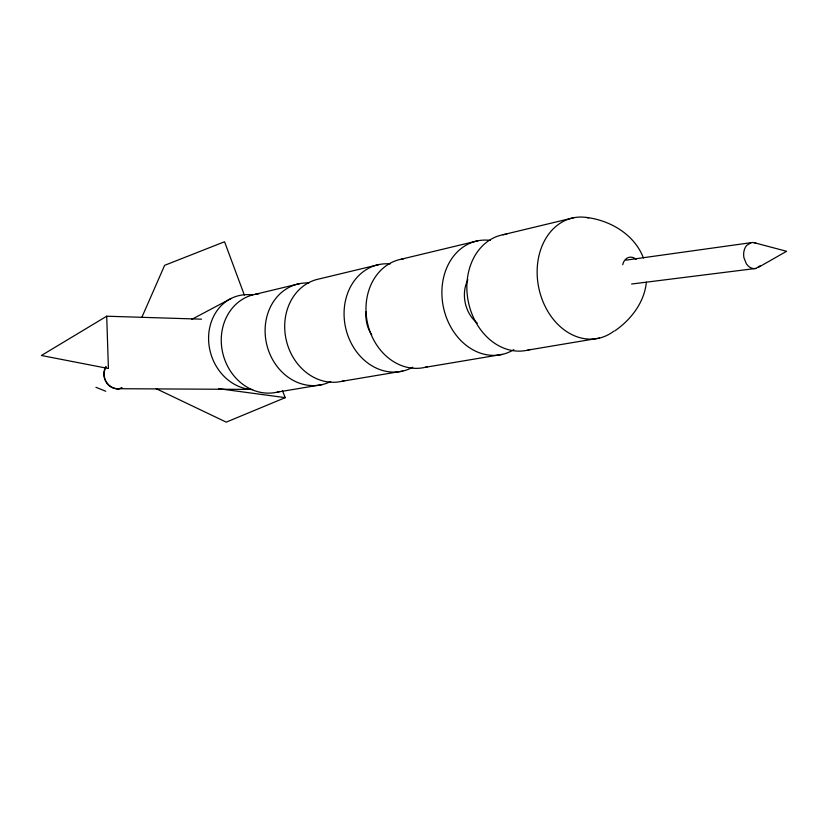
<?xml version="1.0" encoding="UTF-8"?>
<svg xmlns="http://www.w3.org/2000/svg" width="828" height="828" viewBox="0 0 828 828"><rect width="100%" height="100%" fill="white"/><g stroke="black" fill="none" stroke-linecap="round" stroke-linejoin="round"><path stroke-width="1.24" d="M646.357 282.172C644.422 302.303 631.06 319.691 614.769 330.9M141.961 317.083L164.627 265.333L224.543 241.755L244.353 295.089M631.609 284.014L755.788 268.458L760.239 265.705M106.708 316.213L41.4 355.502L108.416 368.522L106.708 316.213L201.514 319.173M758.179 267.485L786.6 251.288L753.718 242.583M191.558 319.473L231.26 298.401M282.348 390.485L285.267 397.637L226.241 422.135L156.233 388.705M756.243 243.391A13.362 9.874 82.9 0 0 751.172 242.656L746.69 245.378A12.969 9.584 82.9 0 0 743.906 257.653L746.37 263.832A13.362 9.874 82.9 0 0 755.788 268.458M255.231 294.313L299.57 283.652M379.307 264.484L319.37 278.891A52.443 44.929 76.3 0 0 286.457 340.991A52.443 44.929 76.3 0 0 344.417 380.652M401.414 259.164L477.922 240.772M503.072 234.717L573.773 217.723M277.266 392.141L322.133 384.616M342.161 381.253L402.791 371.079M425.147 367.332L502.503 354.353M527.933 350.089L599.379 338.093M625.875 260.158L751.172 242.656M116.613 388.705L250.191 389.408M218.727 388.694L285.267 397.637M586.359 217.443C610.371 220.31 634.538 234.603 643.418 257.922M95.955 387.307L105.767 391.261M252.643 389.584A48.003 41.617 73 0 1 208.584 338.352A48.003 41.617 73 0 1 252.602 294.985M121.768 388.001A13.983 12.699 69.9 0 1 106.926 383.281A13.983 12.699 69.9 0 1 105.829 366.876M122.099 387.959A14.024 12.73 69.9 0 1 107.216 383.229A14.024 12.73 69.9 0 1 106.119 366.773M613.796 331.19A61.541 47.941 78.3 0 1 538.997 288.889A61.541 47.941 78.3 0 1 588.656 217.836M622.718 264.722A11.851 9.067 78.5 0 1 636.163 259.34M279.719 391.478A50.156 43.936 75.4 0 1 222.484 351.869A50.156 43.936 75.4 0 1 259.029 293.764M330.662 381.522A51.74 44.629 76 0 1 266.502 343.485A51.74 44.629 76 0 1 308.927 282.969M412.82 367.177A54.586 45.768 76.9 0 1 345.576 327.546A54.586 45.768 76.9 0 1 390.112 263.915M427.465 366.711A55.372 46.057 77.1 0 1 367.508 323.096A55.372 46.057 77.1 0 1 403.785 258.781M513.836 349.633A58.115 46.979 77.7 0 1 443.497 307.602A58.115 46.979 77.7 0 1 490.248 240.399M530.293 349.437A59.016 47.248 77.9 0 1 468.337 301.785A59.016 47.248 77.9 0 1 506.736 234.2M477.311 323.158A31.185 25.202 77.7 0 1 467.892 279.771M371.731 334.822A29.322 24.581 76.9 0 1 366.162 311.67"/></g></svg>
